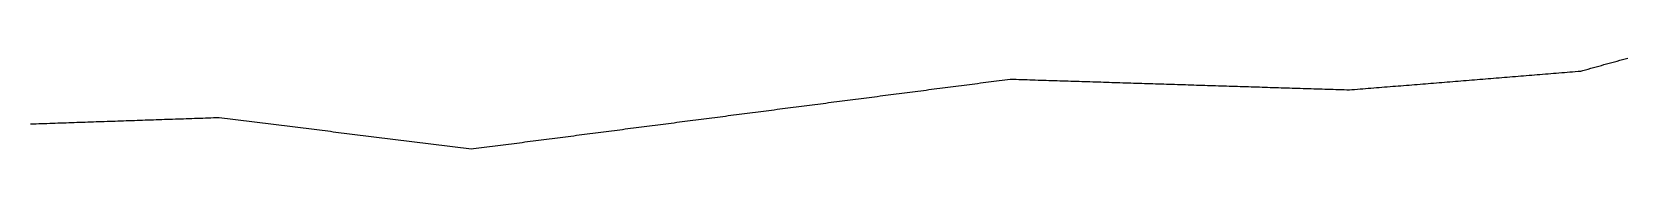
# Model space of a CAD drawing. Header units: millimetres. Extents: x 230 to 3347, y 514 to 5196.
# Drawn here: x 1722 to 2306, y 514 to 548 of the extents above; entities that cross this region are included whole.
import ezdxf

# ---------------------------------------------------------------- set-up
doc = ezdxf.new("R2010")
doc.units = ezdxf.units.MM
doc.layers.add('ALL_ISLANDS', color=7, linetype='Continuous')
doc.layers.add('OUTLINE_ISLAND_01', color=7, linetype='Continuous')

msp = doc.modelspace()

# ---------------------------------------------------------------- linework, layer by layer
at = {"layer": 'ALL_ISLANDS'}
msp.add_lwpolyline([(1721.9863, 523.5185), (1722.9858, 523.5527), (1723.9852, 523.5869), (1724.9846, 523.6211), (1725.984, 523.6553), (1726.9834, 523.6894), (1727.9828, 523.7236), (1728.9822, 523.7578), (1729.9817, 523.792), (1730.9811, 523.8262), (1731.9805, 523.8603), (1732.9799, 523.8945), (1733.9793, 523.9287), (1734.9787, 523.9629), (1735.9782, 523.9971), (1736.9776, 524.0312), (1737.977, 524.0654), (1738.9764, 524.0996), (1739.9758, 524.1338), (1740.9752, 524.1679), (1741.9747, 524.2021), (1742.9741, 524.2363), (1743.9735, 524.2705), (1744.9729, 524.3047), (1745.9723, 524.3388), (1746.9717, 524.373), (1747.9711, 524.4072), (1748.9706, 524.4414), (1749.97, 524.4756), (1750.9694, 524.5097), (1751.9688, 524.5439), (1752.9682, 524.5781), (1753.9676, 524.6123), (1754.9671, 524.6465), (1755.9665, 524.6806), (1756.9659, 524.7148), (1757.9653, 524.749), (1758.9647, 524.7832), (1759.9641, 524.8174), (1760.9636, 524.8515), (1761.963, 524.8857), (1762.9624, 524.9199), (1763.9618, 524.9541), (1764.9612, 524.9883), (1765.9606, 525.0224), (1766.96, 525.0566), (1767.9595, 525.0908), (1768.9589, 525.125), (1769.9583, 525.1592), (1770.9577, 525.1933), (1771.9571, 525.2275), (1772.9565, 525.2617), (1773.956, 525.2959), (1774.9554, 525.3301), (1775.9548, 525.3642), (1776.9542, 525.3984), (1777.9536, 525.4326), (1778.953, 525.4668), (1779.9524, 525.501), (1780.9519, 525.5351), (1781.9513, 525.5693), (1782.9507, 525.6035), (1783.9501, 525.6377), (1784.9495, 525.6719), (1785.9489, 525.706), (1786.9484, 525.7402), (1787.9478, 525.7744), (1788.9472, 525.8086), (1789.9466, 525.8428), (1790.946, 525.8769), (1791.004, 525.8697), (1791.9963, 525.7459), (1792.9886, 525.6221), (1793.9809, 525.4984), (1794.9732, 525.3746), (1795.9655, 525.2508), (1796.9578, 525.127), (1797.9502, 525.0032), (1798.9425, 524.8794), (1799.9348, 524.7557), (1800.9271, 524.6319), (1801.9194, 524.5081), (1802.9117, 524.3843), (1803.904, 524.2605), (1804.8963, 524.1367), (1805.8886, 524.013), (1806.8809, 523.8892), (1807.8732, 523.7654), (1808.8656, 523.6416), (1809.8579, 523.5178), (1810.8502, 523.394), (1811.8425, 523.2703), (1812.8348, 523.1465), (1813.8271, 523.0227), (1814.8194, 522.8989), (1815.8117, 522.7751), (1816.804, 522.6513), (1817.7963, 522.5276), (1818.7886, 522.4038), (1819.781, 522.28), (1820.7733, 522.1562), (1821.7656, 522.0324), (1822.7579, 521.9086), (1823.7502, 521.7849), (1824.7425, 521.6611), (1825.7348, 521.5373), (1826.7271, 521.4135), (1827.7194, 521.2897), (1828.7117, 521.1659), (1829.7041, 521.0422), (1830.6964, 520.9184), (1831.6887, 520.7946), (1832.681, 520.6708), (1833.6733, 520.547), (1834.6656, 520.4232), (1835.6579, 520.2995), (1836.6502, 520.1757), (1837.6425, 520.0519), (1838.6348, 519.9281), (1839.6271, 519.8043), (1840.6195, 519.6805), (1841.6118, 519.5568), (1842.6041, 519.433), (1843.5964, 519.3092), (1844.5887, 519.1854), (1845.581, 519.0616), (1846.5733, 518.9378), (1847.5656, 518.8141), (1848.5579, 518.6903), (1849.5502, 518.5665), (1850.5425, 518.4427), (1851.5349, 518.3189), (1852.5272, 518.1951), (1853.5195, 518.0714), (1854.5118, 517.9476), (1855.5041, 517.8238), (1856.4964, 517.7), (1857.4887, 517.5762), (1858.481, 517.4524), (1859.4733, 517.3287), (1860.4656, 517.2049), (1861.4579, 517.0811), (1862.4503, 516.9573), (1863.4426, 516.8335), (1864.4349, 516.7097), (1865.4272, 516.586), (1866.4195, 516.4622), (1867.4118, 516.3384), (1868.4041, 516.2146), (1869.3964, 516.0908), (1870.3887, 515.967), (1871.381, 515.8433), (1872.3734, 515.7195), (1873.3657, 515.5957), (1874.358, 515.4719), (1875.3503, 515.3481), (1876.3426, 515.2243), (1877.3349, 515.1006), (1878.3272, 514.9768), (1879.3195, 514.853), (1880.3118, 514.7292), (1881.3041, 514.6054), (1882.2964, 514.4816), (1883.2888, 514.3579), (1883.9715, 514.4464), (1884.9632, 514.575), (1885.9549, 514.7037), (1886.9466, 514.8323), (1887.9383, 514.9609), (1888.93, 515.0896), (1889.9217, 515.2182), (1890.9134, 515.3468), (1891.9051, 515.4754), (1892.8968, 515.6041), (1893.8885, 515.7327), (1894.8801, 515.8613), (1895.8718, 515.9899), (1896.8635, 516.1186), (1897.8552, 516.2472), (1898.8469, 516.3758), (1899.8386, 516.5044), (1900.8303, 516.6331), (1901.822, 516.7617), (1902.8137, 516.8903), (1903.8054, 517.019), (1904.7971, 517.1476), (1905.7888, 517.2762), (1906.7805, 517.4048), (1907.7722, 517.5335), (1908.7638, 517.6621), (1909.7555, 517.7907), (1910.7472, 517.9193), (1911.7389, 518.048), (1912.7306, 518.1766), (1913.7223, 518.3052), (1914.714, 518.4338), (1915.7057, 518.5625), (1916.6974, 518.6911), (1917.6891, 518.8197), (1918.6808, 518.9483), (1919.6725, 519.077), (1920.6642, 519.2056), (1921.6559, 519.3342), (1922.6476, 519.4629), (1923.6392, 519.5915), (1924.6309, 519.7201), (1925.6226, 519.8487), (1926.6143, 519.9774), (1927.606, 520.106), (1928.5977, 520.2346), (1929.5894, 520.3632), (1930.5811, 520.4919), (1931.5728, 520.6205), (1932.5645, 520.7491), (1933.5562, 520.8777), (1934.5479, 521.0064), (1935.5396, 521.135), (1936.5313, 521.2636), (1937.5229, 521.3922), (1938.5146, 521.5209), (1939.5063, 521.6495), (1940.498, 521.7781), (1941.4897, 521.9068), (1942.4814, 522.0354), (1943.4731, 522.164), (1944.4648, 522.2926), (1945.4565, 522.4213), (1946.4482, 522.5499), (1947.4399, 522.6785), (1948.4316, 522.8071), (1949.4233, 522.9358), (1950.415, 523.0644), (1951.4067, 523.193), (1952.3983, 523.3216), (1953.39, 523.4503), (1954.3817, 523.5789), (1955.3734, 523.7075), (1956.3651, 523.8361), (1957.3568, 523.9648), (1958.3485, 524.0934), (1959.3402, 524.222), (1960.3319, 524.3507), (1961.3236, 524.4793), (1962.3153, 524.6079), (1963.307, 524.7365), (1964.2987, 524.8652), (1965.2904, 524.9938), (1966.282, 525.1224), (1967.2737, 525.251), (1968.2654, 525.3797), (1969.2571, 525.5083), (1970.2488, 525.6369), (1971.2405, 525.7655), (1972.2322, 525.8942), (1973.2239, 526.0228), (1974.2156, 526.1514), (1975.2073, 526.2801), (1976.199, 526.4087), (1977.1907, 526.5373), (1978.1824, 526.6659), (1979.1741, 526.7946), (1980.1658, 526.9232), (1981.1574, 527.0518), (1982.1491, 527.1804), (1983.1408, 527.3091), (1984.1325, 527.4377), (1985.1242, 527.5663), (1986.1159, 527.6949), (1987.1076, 527.8236), (1988.0993, 527.9522), (1989.091, 528.0808), (1990.0827, 528.2094), (1991.0744, 528.3381), (1992.0661, 528.4667), (1993.0578, 528.5953), (1994.0495, 528.724), (1995.0412, 528.8526), (1996.0328, 528.9812), (1997.0245, 529.1098), (1998.0162, 529.2385), (1999.0079, 529.3671), (1999.9996, 529.4957), (2000.9913, 529.6243), (2001.983, 529.753), (2002.9747, 529.8816), (2003.9664, 530.0102), (2004.9581, 530.1388), (2005.9498, 530.2675), (2006.9415, 530.3961), (2007.9332, 530.5247), (2008.9249, 530.6533), (2009.9165, 530.782), (2010.9082, 530.9106), (2011.8999, 531.0392), (2012.8916, 531.1679), (2013.8833, 531.2965), (2014.875, 531.4251), (2015.8667, 531.5537), (2016.8584, 531.6824), (2017.8501, 531.811), (2018.8418, 531.9396), (2019.8335, 532.0682), (2020.8252, 532.1969), (2021.8169, 532.3255), (2022.8086, 532.4541), (2023.8003, 532.5827), (2024.7919, 532.7114), (2025.7836, 532.84), (2026.7753, 532.9686), (2027.767, 533.0973), (2028.7587, 533.2259), (2029.7504, 533.3545), (2030.7421, 533.4831), (2031.7338, 533.6118), (2032.7255, 533.7404), (2033.7172, 533.869), (2034.7089, 533.9976), (2035.7006, 534.1263), (2036.6923, 534.2549), (2037.684, 534.3835), (2038.6756, 534.5121), (2039.6673, 534.6408), (2040.659, 534.7694), (2041.6507, 534.898), (2042.6424, 535.0266), (2043.6341, 535.1553), (2044.6258, 535.2839), (2045.6175, 535.4125), (2046.6092, 535.5412), (2047.6009, 535.6698), (2048.5926, 535.7984), (2049.5843, 535.927), (2050.576, 536.0557), (2051.5677, 536.1843), (2052.5594, 536.3129), (2053.551, 536.4415), (2054.5427, 536.5702), (2055.5344, 536.6988), (2056.5261, 536.8274), (2057.5178, 536.956), (2058.5095, 537.0847), (2059.5012, 537.2133), (2060.4929, 537.3419), (2061.4846, 537.4705), (2062.4763, 537.5992), (2063.468, 537.7278), (2064.4597, 537.8564), (2065.4514, 537.9851), (2066.4431, 538.1137), (2067.4347, 538.2423), (2068.4264, 538.3709), (2069.4181, 538.4996), (2070.4098, 538.6282), (2071.4015, 538.7568), (2072.3932, 538.8854), (2073.3849, 539.0141), (2074.3766, 539.1427), (2075.3683, 539.2713), (2076.36, 539.3999), (2077.3517, 539.5286), (2078.3434, 539.6572), (2079.3351, 539.7858), (2080.3268, 539.9144), (2080.518, 539.9084), (2081.5175, 539.8768), (2082.517, 539.8452), (2083.5165, 539.8136), (2084.516, 539.782), (2085.5155, 539.7505), (2086.515, 539.7189), (2087.5145, 539.6873), (2088.514, 539.6557), (2089.5135, 539.6241), (2090.513, 539.5925), (2091.5125, 539.5609), (2092.512, 539.5293), (2093.5115, 539.4977), (2094.511, 539.4662), (2095.5105, 539.4346), (2096.51, 539.403), (2097.5095, 539.3714), (2098.509, 539.3398), (2099.5085, 539.3082), (2100.508, 539.2766), (2101.5075, 539.245), (2102.507, 539.2134), (2103.5065, 539.1819), (2104.506, 539.1503), (2105.5055, 539.1187), (2106.505, 539.0871), (2107.5045, 539.0555), (2108.504, 539.0239), (2109.5035, 538.9923), (2110.503, 538.9607), (2111.5025, 538.9291), (2112.502, 538.8975), (2113.5015, 538.866), (2114.501, 538.8344), (2115.5005, 538.8028), (2116.5, 538.7712), (2117.4995, 538.7396), (2118.499, 538.708), (2119.4985, 538.6764), (2120.498, 538.6448), (2121.4976, 538.6132), (2122.4971, 538.5817), (2123.4966, 538.5501), (2124.4961, 538.5185), (2125.4956, 538.4869), (2126.4951, 538.4553), (2127.4946, 538.4237), (2128.4941, 538.3921), (2129.4936, 538.3605), (2130.4931, 538.3289), (2131.4926, 538.2974), (2132.4921, 538.2658), (2133.4916, 538.2342), (2134.4911, 538.2026), (2135.4906, 538.171), (2136.4901, 538.1394), (2137.4896, 538.1078), (2138.4891, 538.0762), (2139.4886, 538.0446), (2140.4881, 538.013), (2141.4876, 537.9815), (2142.4871, 537.9499), (2143.4866, 537.9183), (2144.4861, 537.8867), (2145.4856, 537.8551), (2146.4851, 537.8235), (2147.4846, 537.7919), (2148.4841, 537.7603), (2149.4836, 537.7287), (2150.4831, 537.6972), (2151.4826, 537.6656), (2152.4821, 537.634), (2153.4816, 537.6024), (2154.4811, 537.5708), (2155.4806, 537.5392), (2156.4801, 537.5076), (2157.4796, 537.476), (2158.4791, 537.4444), (2159.4786, 537.4129), (2160.4781, 537.3813), (2161.4776, 537.3497), (2162.4771, 537.3181), (2163.4766, 537.2865), (2164.4761, 537.2549), (2165.4756, 537.2233), (2166.4751, 537.1917), (2167.4746, 537.1601), (2168.4741, 537.1285), (2169.4736, 537.097), (2170.4731, 537.0654), (2171.4726, 537.0338), (2172.4721, 537.0022), (2173.4716, 536.9706), (2174.4711, 536.939), (2175.4706, 536.9074), (2176.4701, 536.8758), (2177.4696, 536.8442), (2178.4691, 536.8127), (2179.4686, 536.7811), (2180.4681, 536.7495), (2181.4676, 536.7179), (2182.4671, 536.6863), (2183.4666, 536.6547), (2184.4661, 536.6231), (2185.4656, 536.5915), (2186.4651, 536.5599), (2187.4646, 536.5284), (2188.4641, 536.4968), (2189.4636, 536.4652), (2190.4631, 536.4336), (2191.4626, 536.402), (2192.4621, 536.3704), (2193.4616, 536.3388), (2194.4611, 536.3072), (2195.4606, 536.2756), (2196.4601, 536.244), (2197.4596, 536.2125), (2198.4591, 536.1809), (2199.4586, 536.1493), (2200.4581, 536.1177), (2201.4576, 536.0861), (2202.4571, 536.0545), (2203.4566, 536.0229), (2204.4561, 535.9913), (2205.3238, 536.0618), (2206.3205, 536.1427), (2207.3172, 536.2236), (2208.3139, 536.3045), (2209.3107, 536.3854), (2210.3074, 536.4663), (2211.3041, 536.5472), (2212.3008, 536.6281), (2213.2975, 536.7091), (2214.2943, 536.79), (2215.291, 536.8709), (2216.2877, 536.9518), (2217.2844, 537.0327), (2218.2811, 537.1136), (2219.2779, 537.1945), (2220.2746, 537.2754), (2221.2713, 537.3563), (2222.268, 537.4372), (2223.2648, 537.5182), (2224.2615, 537.5991), (2225.2582, 537.68), (2226.2549, 537.7609), (2227.2516, 537.8418), (2228.2484, 537.9227), (2229.2451, 538.0036), (2230.2418, 538.0845), (2231.2385, 538.1654), (2232.2352, 538.2464), (2233.232, 538.3273), (2234.2287, 538.4082), (2235.2254, 538.4891), (2236.2221, 538.57), (2237.2189, 538.6509), (2238.2156, 538.7318), (2239.2123, 538.8127), (2240.209, 538.8936), (2241.2057, 538.9746), (2242.2025, 539.0555), (2243.1992, 539.1364), (2244.1959, 539.2173), (2245.1926, 539.2982), (2246.1893, 539.3791), (2247.1861, 539.46), (2248.1828, 539.5409), (2249.1795, 539.6218), (2250.1762, 539.7027), (2251.1729, 539.7837), (2252.1697, 539.8646), (2253.1664, 539.9455), (2254.1631, 540.0264), (2255.1598, 540.1073), (2256.1566, 540.1882), (2257.1533, 540.2691), (2258.15, 540.35), (2259.1467, 540.4309), (2260.1434, 540.5119), (2261.1402, 540.5928), (2262.1369, 540.6737), (2263.1336, 540.7546), (2264.1303, 540.8355), (2265.127, 540.9164), (2266.1238, 540.9973), (2267.1205, 541.0782), (2268.1172, 541.1591), (2269.1139, 541.2401), (2270.1107, 541.321), (2271.1074, 541.4019), (2272.1041, 541.4828), (2273.1008, 541.5637), (2274.0975, 541.6446), (2275.0943, 541.7255), (2276.091, 541.8064), (2277.0877, 541.8873), (2278.0844, 541.9682), (2279.0811, 542.0492), (2280.0779, 542.1301), (2281.0746, 542.211), (2282.0713, 542.2919), (2283.068, 542.3728), (2284.0648, 542.4537), (2285.0615, 542.5346), (2286.0582, 542.6155), (2287.0549, 542.6964), (2288.0516, 542.7774), (2289.0484, 542.8583), (2289.8251, 543.0737), (2290.7887, 543.3411), (2291.7523, 543.6084), (2292.7159, 543.8757), (2293.6796, 544.143), (2294.6432, 544.4103), (2295.6068, 544.6776), (2296.5704, 544.9449), (2297.534, 545.2122), (2298.4976, 545.4795), (2299.4612, 545.7468), (2300.4248, 546.0142), (2301.3884, 546.2815), (2302.3521, 546.5488), (2303.3157, 546.8161), (2304.2793, 547.0834), (2305.2429, 547.3507), (2306.2065, 547.618)], dxfattribs=at)
at = {"layer": 'OUTLINE_ISLAND_01'}
msp.add_lwpolyline([(1721.9863, 523.5185), (1722.9858, 523.5527), (1723.9852, 523.5869), (1724.9846, 523.6211), (1725.984, 523.6553), (1726.9834, 523.6894), (1727.9828, 523.7236), (1728.9822, 523.7578), (1729.9817, 523.792), (1730.9811, 523.8262), (1731.9805, 523.8603), (1732.9799, 523.8945), (1733.9793, 523.9287), (1734.9787, 523.9629), (1735.9782, 523.9971), (1736.9776, 524.0312), (1737.977, 524.0654), (1738.9764, 524.0996), (1739.9758, 524.1338), (1740.9752, 524.1679), (1741.9747, 524.2021), (1742.9741, 524.2363), (1743.9735, 524.2705), (1744.9729, 524.3047), (1745.9723, 524.3388), (1746.9717, 524.373), (1747.9711, 524.4072), (1748.9706, 524.4414), (1749.97, 524.4756), (1750.9694, 524.5097), (1751.9688, 524.5439), (1752.9682, 524.5781), (1753.9676, 524.6123), (1754.9671, 524.6465), (1755.9665, 524.6806), (1756.9659, 524.7148), (1757.9653, 524.749), (1758.9647, 524.7832), (1759.9641, 524.8174), (1760.9636, 524.8515), (1761.963, 524.8857), (1762.9624, 524.9199), (1763.9618, 524.9541), (1764.9612, 524.9883), (1765.9606, 525.0224), (1766.96, 525.0566), (1767.9595, 525.0908), (1768.9589, 525.125), (1769.9583, 525.1592), (1770.9577, 525.1933), (1771.9571, 525.2275), (1772.9565, 525.2617), (1773.956, 525.2959), (1774.9554, 525.3301), (1775.9548, 525.3642), (1776.9542, 525.3984), (1777.9536, 525.4326), (1778.953, 525.4668), (1779.9524, 525.501), (1780.9519, 525.5351), (1781.9513, 525.5693), (1782.9507, 525.6035), (1783.9501, 525.6377), (1784.9495, 525.6719), (1785.9489, 525.706), (1786.9484, 525.7402), (1787.9478, 525.7744), (1788.9472, 525.8086), (1789.9466, 525.8428), (1790.946, 525.8769), (1791.004, 525.8697), (1791.9963, 525.7459), (1792.9886, 525.6221), (1793.9809, 525.4984), (1794.9732, 525.3746), (1795.9655, 525.2508), (1796.9578, 525.127), (1797.9502, 525.0032), (1798.9425, 524.8794), (1799.9348, 524.7557), (1800.9271, 524.6319), (1801.9194, 524.5081), (1802.9117, 524.3843), (1803.904, 524.2605), (1804.8963, 524.1367), (1805.8886, 524.013), (1806.8809, 523.8892), (1807.8732, 523.7654), (1808.8656, 523.6416), (1809.8579, 523.5178), (1810.8502, 523.394), (1811.8425, 523.2703), (1812.8348, 523.1465), (1813.8271, 523.0227), (1814.8194, 522.8989), (1815.8117, 522.7751), (1816.804, 522.6513), (1817.7963, 522.5276), (1818.7886, 522.4038), (1819.781, 522.28), (1820.7733, 522.1562), (1821.7656, 522.0324), (1822.7579, 521.9086), (1823.7502, 521.7849), (1824.7425, 521.6611), (1825.7348, 521.5373), (1826.7271, 521.4135), (1827.7194, 521.2897), (1828.7117, 521.1659), (1829.7041, 521.0422), (1830.6964, 520.9184), (1831.6887, 520.7946), (1832.681, 520.6708), (1833.6733, 520.547), (1834.6656, 520.4232), (1835.6579, 520.2995), (1836.6502, 520.1757), (1837.6425, 520.0519), (1838.6348, 519.9281), (1839.6271, 519.8043), (1840.6195, 519.6805), (1841.6118, 519.5568), (1842.6041, 519.433), (1843.5964, 519.3092), (1844.5887, 519.1854), (1845.581, 519.0616), (1846.5733, 518.9378), (1847.5656, 518.8141), (1848.5579, 518.6903), (1849.5502, 518.5665), (1850.5425, 518.4427), (1851.5349, 518.3189), (1852.5272, 518.1951), (1853.5195, 518.0714), (1854.5118, 517.9476), (1855.5041, 517.8238), (1856.4964, 517.7), (1857.4887, 517.5762), (1858.481, 517.4524), (1859.4733, 517.3287), (1860.4656, 517.2049), (1861.4579, 517.0811), (1862.4503, 516.9573), (1863.4426, 516.8335), (1864.4349, 516.7097), (1865.4272, 516.586), (1866.4195, 516.4622), (1867.4118, 516.3384), (1868.4041, 516.2146), (1869.3964, 516.0908), (1870.3887, 515.967), (1871.381, 515.8433), (1872.3734, 515.7195), (1873.3657, 515.5957), (1874.358, 515.4719), (1875.3503, 515.3481), (1876.3426, 515.2243), (1877.3349, 515.1006), (1878.3272, 514.9768), (1879.3195, 514.853), (1880.3118, 514.7292), (1881.3041, 514.6054), (1882.2964, 514.4816), (1883.2888, 514.3579), (1883.9715, 514.4464), (1884.9632, 514.575), (1885.9549, 514.7037), (1886.9466, 514.8323), (1887.9383, 514.9609), (1888.93, 515.0896), (1889.9217, 515.2182), (1890.9134, 515.3468), (1891.9051, 515.4754), (1892.8968, 515.6041), (1893.8885, 515.7327), (1894.8801, 515.8613), (1895.8718, 515.9899), (1896.8635, 516.1186), (1897.8552, 516.2472), (1898.8469, 516.3758), (1899.8386, 516.5044), (1900.8303, 516.6331), (1901.822, 516.7617), (1902.8137, 516.8903), (1903.8054, 517.019), (1904.7971, 517.1476), (1905.7888, 517.2762), (1906.7805, 517.4048), (1907.7722, 517.5335), (1908.7638, 517.6621), (1909.7555, 517.7907), (1910.7472, 517.9193), (1911.7389, 518.048), (1912.7306, 518.1766), (1913.7223, 518.3052), (1914.714, 518.4338), (1915.7057, 518.5625), (1916.6974, 518.6911), (1917.6891, 518.8197), (1918.6808, 518.9483), (1919.6725, 519.077), (1920.6642, 519.2056), (1921.6559, 519.3342), (1922.6476, 519.4629), (1923.6392, 519.5915), (1924.6309, 519.7201), (1925.6226, 519.8487), (1926.6143, 519.9774), (1927.606, 520.106), (1928.5977, 520.2346), (1929.5894, 520.3632), (1930.5811, 520.4919), (1931.5728, 520.6205), (1932.5645, 520.7491), (1933.5562, 520.8777), (1934.5479, 521.0064), (1935.5396, 521.135), (1936.5313, 521.2636), (1937.5229, 521.3922), (1938.5146, 521.5209), (1939.5063, 521.6495), (1940.498, 521.7781), (1941.4897, 521.9068), (1942.4814, 522.0354), (1943.4731, 522.164), (1944.4648, 522.2926), (1945.4565, 522.4213), (1946.4482, 522.5499), (1947.4399, 522.6785), (1948.4316, 522.8071), (1949.4233, 522.9358), (1950.415, 523.0644), (1951.4067, 523.193), (1952.3983, 523.3216), (1953.39, 523.4503), (1954.3817, 523.5789), (1955.3734, 523.7075), (1956.3651, 523.8361), (1957.3568, 523.9648), (1958.3485, 524.0934), (1959.3402, 524.222), (1960.3319, 524.3507), (1961.3236, 524.4793), (1962.3153, 524.6079), (1963.307, 524.7365), (1964.2987, 524.8652), (1965.2904, 524.9938), (1966.282, 525.1224), (1967.2737, 525.251), (1968.2654, 525.3797), (1969.2571, 525.5083), (1970.2488, 525.6369), (1971.2405, 525.7655), (1972.2322, 525.8942), (1973.2239, 526.0228), (1974.2156, 526.1514), (1975.2073, 526.2801), (1976.199, 526.4087), (1977.1907, 526.5373), (1978.1824, 526.6659), (1979.1741, 526.7946), (1980.1658, 526.9232), (1981.1574, 527.0518), (1982.1491, 527.1804), (1983.1408, 527.3091), (1984.1325, 527.4377), (1985.1242, 527.5663), (1986.1159, 527.6949), (1987.1076, 527.8236), (1988.0993, 527.9522), (1989.091, 528.0808), (1990.0827, 528.2094), (1991.0744, 528.3381), (1992.0661, 528.4667), (1993.0578, 528.5953), (1994.0495, 528.724), (1995.0412, 528.8526), (1996.0328, 528.9812), (1997.0245, 529.1098), (1998.0162, 529.2385), (1999.0079, 529.3671), (1999.9996, 529.4957), (2000.9913, 529.6243), (2001.983, 529.753), (2002.9747, 529.8816), (2003.9664, 530.0102), (2004.9581, 530.1388), (2005.9498, 530.2675), (2006.9415, 530.3961), (2007.9332, 530.5247), (2008.9249, 530.6533), (2009.9165, 530.782), (2010.9082, 530.9106), (2011.8999, 531.0392), (2012.8916, 531.1679), (2013.8833, 531.2965), (2014.875, 531.4251), (2015.8667, 531.5537), (2016.8584, 531.6824), (2017.8501, 531.811), (2018.8418, 531.9396), (2019.8335, 532.0682), (2020.8252, 532.1969), (2021.8169, 532.3255), (2022.8086, 532.4541), (2023.8003, 532.5827), (2024.7919, 532.7114), (2025.7836, 532.84), (2026.7753, 532.9686), (2027.767, 533.0973), (2028.7587, 533.2259), (2029.7504, 533.3545), (2030.7421, 533.4831), (2031.7338, 533.6118), (2032.7255, 533.7404), (2033.7172, 533.869), (2034.7089, 533.9976), (2035.7006, 534.1263), (2036.6923, 534.2549), (2037.684, 534.3835), (2038.6756, 534.5121), (2039.6673, 534.6408), (2040.659, 534.7694), (2041.6507, 534.898), (2042.6424, 535.0266), (2043.6341, 535.1553), (2044.6258, 535.2839), (2045.6175, 535.4125), (2046.6092, 535.5412), (2047.6009, 535.6698), (2048.5926, 535.7984), (2049.5843, 535.927), (2050.576, 536.0557), (2051.5677, 536.1843), (2052.5594, 536.3129), (2053.551, 536.4415), (2054.5427, 536.5702), (2055.5344, 536.6988), (2056.5261, 536.8274), (2057.5178, 536.956), (2058.5095, 537.0847), (2059.5012, 537.2133), (2060.4929, 537.3419), (2061.4846, 537.4705), (2062.4763, 537.5992), (2063.468, 537.7278), (2064.4597, 537.8564), (2065.4514, 537.9851), (2066.4431, 538.1137), (2067.4347, 538.2423), (2068.4264, 538.3709), (2069.4181, 538.4996), (2070.4098, 538.6282), (2071.4015, 538.7568), (2072.3932, 538.8854), (2073.3849, 539.0141), (2074.3766, 539.1427), (2075.3683, 539.2713), (2076.36, 539.3999), (2077.3517, 539.5286), (2078.3434, 539.6572), (2079.3351, 539.7858), (2080.3268, 539.9144), (2080.518, 539.9084), (2081.5175, 539.8768), (2082.517, 539.8452), (2083.5165, 539.8136), (2084.516, 539.782), (2085.5155, 539.7505), (2086.515, 539.7189), (2087.5145, 539.6873), (2088.514, 539.6557), (2089.5135, 539.6241), (2090.513, 539.5925), (2091.5125, 539.5609), (2092.512, 539.5293), (2093.5115, 539.4977), (2094.511, 539.4662), (2095.5105, 539.4346), (2096.51, 539.403), (2097.5095, 539.3714), (2098.509, 539.3398), (2099.5085, 539.3082), (2100.508, 539.2766), (2101.5075, 539.245), (2102.507, 539.2134), (2103.5065, 539.1819), (2104.506, 539.1503), (2105.5055, 539.1187), (2106.505, 539.0871), (2107.5045, 539.0555), (2108.504, 539.0239), (2109.5035, 538.9923), (2110.503, 538.9607), (2111.5025, 538.9291), (2112.502, 538.8975), (2113.5015, 538.866), (2114.501, 538.8344), (2115.5005, 538.8028), (2116.5, 538.7712), (2117.4995, 538.7396), (2118.499, 538.708), (2119.4985, 538.6764), (2120.498, 538.6448), (2121.4976, 538.6132), (2122.4971, 538.5817), (2123.4966, 538.5501), (2124.4961, 538.5185), (2125.4956, 538.4869), (2126.4951, 538.4553), (2127.4946, 538.4237), (2128.4941, 538.3921), (2129.4936, 538.3605), (2130.4931, 538.3289), (2131.4926, 538.2974), (2132.4921, 538.2658), (2133.4916, 538.2342), (2134.4911, 538.2026), (2135.4906, 538.171), (2136.4901, 538.1394), (2137.4896, 538.1078), (2138.4891, 538.0762), (2139.4886, 538.0446), (2140.4881, 538.013), (2141.4876, 537.9815), (2142.4871, 537.9499), (2143.4866, 537.9183), (2144.4861, 537.8867), (2145.4856, 537.8551), (2146.4851, 537.8235), (2147.4846, 537.7919), (2148.4841, 537.7603), (2149.4836, 537.7287), (2150.4831, 537.6972), (2151.4826, 537.6656), (2152.4821, 537.634), (2153.4816, 537.6024), (2154.4811, 537.5708), (2155.4806, 537.5392), (2156.4801, 537.5076), (2157.4796, 537.476), (2158.4791, 537.4444), (2159.4786, 537.4129), (2160.4781, 537.3813), (2161.4776, 537.3497), (2162.4771, 537.3181), (2163.4766, 537.2865), (2164.4761, 537.2549), (2165.4756, 537.2233), (2166.4751, 537.1917), (2167.4746, 537.1601), (2168.4741, 537.1285), (2169.4736, 537.097), (2170.4731, 537.0654), (2171.4726, 537.0338), (2172.4721, 537.0022), (2173.4716, 536.9706), (2174.4711, 536.939), (2175.4706, 536.9074), (2176.4701, 536.8758), (2177.4696, 536.8442), (2178.4691, 536.8127), (2179.4686, 536.7811), (2180.4681, 536.7495), (2181.4676, 536.7179), (2182.4671, 536.6863), (2183.4666, 536.6547), (2184.4661, 536.6231), (2185.4656, 536.5915), (2186.4651, 536.5599), (2187.4646, 536.5284), (2188.4641, 536.4968), (2189.4636, 536.4652), (2190.4631, 536.4336), (2191.4626, 536.402), (2192.4621, 536.3704), (2193.4616, 536.3388), (2194.4611, 536.3072), (2195.4606, 536.2756), (2196.4601, 536.244), (2197.4596, 536.2125), (2198.4591, 536.1809), (2199.4586, 536.1493), (2200.4581, 536.1177), (2201.4576, 536.0861), (2202.4571, 536.0545), (2203.4566, 536.0229), (2204.4561, 535.9913), (2205.3238, 536.0618), (2206.3205, 536.1427), (2207.3172, 536.2236), (2208.3139, 536.3045), (2209.3107, 536.3854), (2210.3074, 536.4663), (2211.3041, 536.5472), (2212.3008, 536.6281), (2213.2975, 536.7091), (2214.2943, 536.79), (2215.291, 536.8709), (2216.2877, 536.9518), (2217.2844, 537.0327), (2218.2811, 537.1136), (2219.2779, 537.1945), (2220.2746, 537.2754), (2221.2713, 537.3563), (2222.268, 537.4372), (2223.2648, 537.5182), (2224.2615, 537.5991), (2225.2582, 537.68), (2226.2549, 537.7609), (2227.2516, 537.8418), (2228.2484, 537.9227), (2229.2451, 538.0036), (2230.2418, 538.0845), (2231.2385, 538.1654), (2232.2352, 538.2464), (2233.232, 538.3273), (2234.2287, 538.4082), (2235.2254, 538.4891), (2236.2221, 538.57), (2237.2189, 538.6509), (2238.2156, 538.7318), (2239.2123, 538.8127), (2240.209, 538.8936), (2241.2057, 538.9746), (2242.2025, 539.0555), (2243.1992, 539.1364), (2244.1959, 539.2173), (2245.1926, 539.2982), (2246.1893, 539.3791), (2247.1861, 539.46), (2248.1828, 539.5409), (2249.1795, 539.6218), (2250.1762, 539.7027), (2251.1729, 539.7837), (2252.1697, 539.8646), (2253.1664, 539.9455), (2254.1631, 540.0264), (2255.1598, 540.1073), (2256.1566, 540.1882), (2257.1533, 540.2691), (2258.15, 540.35), (2259.1467, 540.4309), (2260.1434, 540.5119), (2261.1402, 540.5928), (2262.1369, 540.6737), (2263.1336, 540.7546), (2264.1303, 540.8355), (2265.127, 540.9164), (2266.1238, 540.9973), (2267.1205, 541.0782), (2268.1172, 541.1591), (2269.1139, 541.2401), (2270.1107, 541.321), (2271.1074, 541.4019), (2272.1041, 541.4828), (2273.1008, 541.5637), (2274.0975, 541.6446), (2275.0943, 541.7255), (2276.091, 541.8064), (2277.0877, 541.8873), (2278.0844, 541.9682), (2279.0811, 542.0492), (2280.0779, 542.1301), (2281.0746, 542.211), (2282.0713, 542.2919), (2283.068, 542.3728), (2284.0648, 542.4537), (2285.0615, 542.5346), (2286.0582, 542.6155), (2287.0549, 542.6964), (2288.0516, 542.7774), (2289.0484, 542.8583), (2289.8251, 543.0737), (2290.7887, 543.3411), (2291.7523, 543.6084), (2292.7159, 543.8757), (2293.6796, 544.143), (2294.6432, 544.4103), (2295.6068, 544.6776), (2296.5704, 544.9449), (2297.534, 545.2122), (2298.4976, 545.4795), (2299.4612, 545.7468), (2300.4248, 546.0142), (2301.3884, 546.2815), (2302.3521, 546.5488), (2303.3157, 546.8161), (2304.2793, 547.0834), (2305.2429, 547.3507), (2306.2065, 547.618)], dxfattribs=at)

doc.saveas('drawing.dxf')
